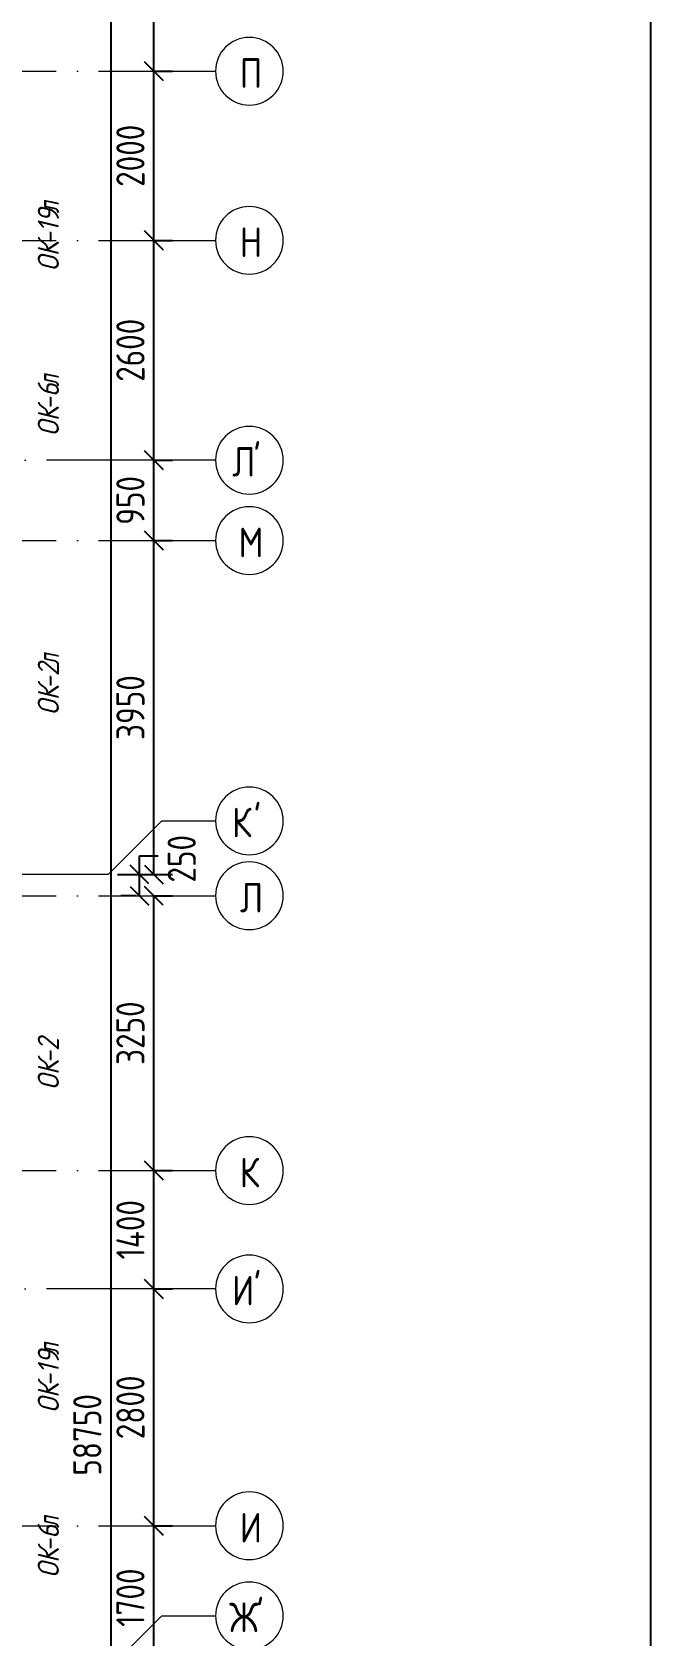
# Model space of a CAD drawing. Header units: millimetres. Extents: x -68946 to 690821, y -552984 to 293768.
# Drawn here: x 166458 to 173774, y 27023 to 45988 of the extents above; entities that cross this region are included whole.
import ezdxf

# ---------------------------------------------------------------- set-up
doc = ezdxf.new("R2010")
doc.units = ezdxf.units.MM
doc.linetypes.add('ADSK_Линия сетки', pattern=[2500, 2000, -250, 0, -250])
doc.layers.get('Defpoints').update_dxf_attribs({"color": 250})
for name, color, linetype, lineweight in [('A-____-____-DIMS', 250, 'Continuous', 9), ('A-GLAZ-____-IDEN', 250, 'Continuous', 9), ('S-GRID-____-IDEN', 250, 'Continuous', 9), ('S-GRID-____-OTLN', 250, 'Continuous', 9)]:
    doc.layers.add(name, color=color, linetype=linetype, lineweight=lineweight)
doc.styles.add('GOST Common', font='', dxfattribs={"width": 0.9, "height": 350})
doc.styles.add('ISOCPEUR_I', font='isocpeui.ttf', dxfattribs={"width": 0.9, "height": 12.5})
doc.styles.get("Standard").update_dxf_attribs({"font": 'ГОСТ тип А.ttf'})
doc.styles.get('GOST Common').set_extended_font_data('GOST Common')
doc.dimstyles.new('А3', dxfattribs={"dimtxt": 333, "dimasz": 222, "dimexe": 222, "dimexo": 111, "dimgap": 111, "dimtad": 1, "dimtoh": 1, "dimdec": 0, "dimrnd": 0.0015, "dimzin": 0, "dimdsep": 46, "dimtxsty": 'Standard', "dimblk": 'OBLIQUE', "dimcen": 0, "dimclrd": 7, "dimclre": 7, "dimclrt": 7, "dimadec": 0, "dimazin": 0, "dimtfac": 1, "dimtdec": 0, "dimtofl": 0, "dimtmove": 0, "dimatfit": 3, "dimfxl": 1, "dimtolj": 1, "dimtzin": 0, "dimarcsym": 0})

# ---------------------------------------------------------------- blocks, each defined once
blk = doc.blocks.new('Ось сетки - Круг_Ø8 мм-39983606-АР1_Маркировочный план 1 этажа С2и3')
at = {"layer": 'S-GRID-____-IDEN'}
for start, end in [(360, 180), (180, 360)]:
    blk.add_arc((0, 0), 4, start, end, dxfattribs=at)
blk = doc.blocks.new('_Oblique')
at = {"color": 0, "linetype": 'ByBlock', "lineweight": -2}
blk.add_line((-0.5, -0.5), (0.5, 0.5), dxfattribs=at)
blk = doc.blocks.new('*D2575')
at = {"layer": 'A-____-____-DIMS', "color": 7, "lineweight": -2, "transparency": 16777216}
for p, q in [((167898, 26625), (167898, 28325)), ((167909, 28325), (168120, 28325)), ((167468, 26625), (168120, 26625))]:
    blk.add_line(p, q, dxfattribs=at)
at = {"layer": 'Defpoints', "color": 0, "lineweight": 30, "transparency": 16777216}
for p in [(167798, 28325), (167898, 28325), (167357, 26625)]:
    blk.add_point(p, dxfattribs=at)
at = {"layer": 'A-____-____-DIMS', "color": 7, "lineweight": -2, "transparency": 16777216, "xscale": 222, "yscale": 222, "zscale": 222}
for p, rotation in [((167898, 28325), 90), ((167898, 26625), 270)]:
    blk.add_blockref('_Oblique', p, dxfattribs=dict(at, rotation=rotation))
at = {"layer": 'A-____-____-DIMS', "color": 7, "transparency": 16777216, "insert": (167621, 27475), "char_height": 333, "width": 2.3, "attachment_point": 5, "rotation": 90}
blk.add_mtext('\\A1;1700', dxfattribs=at)
blk = doc.blocks.new('*D2576')
at = {"layer": 'A-____-____-DIMS', "color": 7, "lineweight": -2, "transparency": 16777216}
for p, q in [((167898, 28325), (167898, 31125)), ((167909, 31125), (168120, 31125)), ((167909, 28325), (168120, 28325))]:
    blk.add_line(p, q, dxfattribs=at)
at = {"layer": 'Defpoints', "color": 0, "lineweight": 30, "transparency": 16777216}
for p in [(167798, 31125), (167898, 31125), (167798, 28325)]:
    blk.add_point(p, dxfattribs=at)
at = {"layer": 'A-____-____-DIMS', "color": 7, "lineweight": -2, "transparency": 16777216, "xscale": 222, "yscale": 222, "zscale": 222}
for p, rotation in [((167898, 31125), 90), ((167898, 28325), 270)]:
    blk.add_blockref('_Oblique', p, dxfattribs=dict(at, rotation=rotation))
at = {"layer": 'A-____-____-DIMS', "color": 7, "transparency": 16777216, "insert": (167621, 29725), "char_height": 333, "width": 2.48, "attachment_point": 5, "rotation": 90}
blk.add_mtext('\\A1;2800', dxfattribs=at)
blk = doc.blocks.new('*D2577')
at = {"layer": 'A-____-____-DIMS', "color": 7, "lineweight": -2, "transparency": 16777216}
for p, q in [((167898, 31125), (167898, 32525)), ((167909, 32525), (168120, 32525)), ((167909, 31125), (168120, 31125))]:
    blk.add_line(p, q, dxfattribs=at)
at = {"layer": 'Defpoints', "color": 0, "lineweight": 30, "transparency": 16777216}
for p in [(167798, 32525), (167898, 32525), (167798, 31125)]:
    blk.add_point(p, dxfattribs=at)
at = {"layer": 'A-____-____-DIMS', "color": 7, "lineweight": -2, "transparency": 16777216, "xscale": 222, "yscale": 222, "zscale": 222}
for p, rotation in [((167898, 32525), 90), ((167898, 31125), 270)]:
    blk.add_blockref('_Oblique', p, dxfattribs=dict(at, rotation=rotation))
at = {"layer": 'A-____-____-DIMS', "color": 7, "transparency": 16777216, "insert": (167621, 31825), "char_height": 333, "width": 2.38, "attachment_point": 5, "rotation": 90}
blk.add_mtext('\\A1;1400', dxfattribs=at)
blk = doc.blocks.new('*D2578')
at = {"layer": 'A-____-____-DIMS', "color": 7, "lineweight": -2, "transparency": 16777216}
for p, q in [((167898, 32525), (167898, 35775)), ((167909, 35775), (168120, 35775)), ((167909, 32525), (168120, 32525))]:
    blk.add_line(p, q, dxfattribs=at)
at = {"layer": 'Defpoints', "color": 0, "lineweight": 30, "transparency": 16777216}
for p in [(167798, 35775), (167898, 35775), (167798, 32525)]:
    blk.add_point(p, dxfattribs=at)
at = {"layer": 'A-____-____-DIMS', "color": 7, "lineweight": -2, "transparency": 16777216, "xscale": 222, "yscale": 222, "zscale": 222}
for p, rotation in [((167898, 35775), 90), ((167898, 32525), 270)]:
    blk.add_blockref('_Oblique', p, dxfattribs=dict(at, rotation=rotation))
at = {"layer": 'A-____-____-DIMS', "color": 7, "transparency": 16777216, "insert": (167621, 34150), "char_height": 333, "width": 2.48, "attachment_point": 5, "rotation": 90}
blk.add_mtext('\\A1;3250', dxfattribs=at)
blk = doc.blocks.new('*D2579')
at = {"layer": 'A-____-____-DIMS', "color": 7, "lineweight": -2, "transparency": 16777216}
for p, q in [((167728, 36025), (167728, 36247)), ((167728, 36247), (167950, 36247)), ((167468, 36025), (167950, 36025)), ((167728, 35775), (167728, 36025)), ((167687, 35775), (167506, 35775))]:
    blk.add_line(p, q, dxfattribs=at)
at = {"layer": 'Defpoints', "color": 0, "lineweight": 30, "transparency": 16777216}
for p in [(167357, 36025), (167728, 36025), (167798, 35775)]:
    blk.add_point(p, dxfattribs=at)
at = {"layer": 'A-____-____-DIMS', "color": 7, "lineweight": -2, "transparency": 16777216, "xscale": 222, "yscale": 222, "zscale": 222}
for p, rotation in [((167728, 36025), 90), ((167728, 35775), 270)]:
    blk.add_blockref('_Oblique', p, dxfattribs=dict(at, rotation=rotation))
at = {"layer": 'A-____-____-DIMS', "color": 7, "transparency": 16777216, "insert": (168061, 35931), "char_height": 333, "width": 1.86, "attachment_point": 1, "rotation": 90, "line_spacing_factor": 1.022761}
blk.add_mtext('\\A1;250', dxfattribs=at)
blk = doc.blocks.new('*D2580')
at = {"layer": 'A-____-____-DIMS', "color": 7, "lineweight": -2, "transparency": 16777216}
for p, q in [((167898, 36025), (167898, 39975)), ((167909, 39975), (168120, 39975)), ((167468, 36025), (168120, 36025))]:
    blk.add_line(p, q, dxfattribs=at)
at = {"layer": 'Defpoints', "color": 0, "lineweight": 30, "transparency": 16777216}
for p in [(167798, 39975), (167898, 39975), (167357, 36025)]:
    blk.add_point(p, dxfattribs=at)
at = {"layer": 'A-____-____-DIMS', "color": 7, "lineweight": -2, "transparency": 16777216, "xscale": 222, "yscale": 222, "zscale": 222}
for p, rotation in [((167898, 39975), 90), ((167898, 36025), 270)]:
    blk.add_blockref('_Oblique', p, dxfattribs=dict(at, rotation=rotation))
at = {"layer": 'A-____-____-DIMS', "color": 7, "transparency": 16777216, "insert": (167621, 38000), "char_height": 333, "width": 2.48, "attachment_point": 5, "rotation": 90}
blk.add_mtext('\\A1;3950', dxfattribs=at)
blk = doc.blocks.new('*D2581')
at = {"layer": 'A-____-____-DIMS', "color": 7, "lineweight": -2, "transparency": 16777216}
for p, q in [((167898, 39975), (167898, 40925)), ((167909, 40925), (168120, 40925)), ((167909, 39975), (168120, 39975))]:
    blk.add_line(p, q, dxfattribs=at)
at = {"layer": 'Defpoints', "color": 0, "lineweight": 30, "transparency": 16777216}
for p in [(167798, 40925), (167898, 40925), (167798, 39975)]:
    blk.add_point(p, dxfattribs=at)
at = {"layer": 'A-____-____-DIMS', "color": 7, "lineweight": -2, "transparency": 16777216, "xscale": 222, "yscale": 222, "zscale": 222}
for p, rotation in [((167898, 40925), 90), ((167898, 39975), 270)]:
    blk.add_blockref('_Oblique', p, dxfattribs=dict(at, rotation=rotation))
at = {"layer": 'A-____-____-DIMS', "color": 7, "transparency": 16777216, "insert": (167621, 40450), "char_height": 333, "width": 1.86, "attachment_point": 5, "rotation": 90}
blk.add_mtext('\\A1;950', dxfattribs=at)
blk = doc.blocks.new('*D2582')
at = {"layer": 'A-____-____-DIMS', "color": 7, "lineweight": -2, "transparency": 16777216}
for p, q in [((167898, 40925), (167898, 43525)), ((167909, 43525), (168120, 43525)), ((167909, 40925), (168120, 40925))]:
    blk.add_line(p, q, dxfattribs=at)
at = {"layer": 'Defpoints', "color": 0, "lineweight": 30, "transparency": 16777216}
for p in [(167798, 43525), (167898, 43525), (167798, 40925)]:
    blk.add_point(p, dxfattribs=at)
at = {"layer": 'A-____-____-DIMS', "color": 7, "lineweight": -2, "transparency": 16777216, "xscale": 222, "yscale": 222, "zscale": 222}
for p, rotation in [((167898, 43525), 90), ((167898, 40925), 270)]:
    blk.add_blockref('_Oblique', p, dxfattribs=dict(at, rotation=rotation))
at = {"layer": 'A-____-____-DIMS', "color": 7, "transparency": 16777216, "insert": (167621, 42225), "char_height": 333, "width": 2.48, "attachment_point": 5, "rotation": 90}
blk.add_mtext('\\A1;2600', dxfattribs=at)
blk = doc.blocks.new('*D2583')
at = {"layer": 'A-____-____-DIMS', "color": 7, "lineweight": -2, "transparency": 16777216}
for p, q in [((167898, 43525), (167898, 45525)), ((167909, 45525), (168120, 45525)), ((167909, 43525), (168120, 43525))]:
    blk.add_line(p, q, dxfattribs=at)
at = {"layer": 'Defpoints', "color": 0, "lineweight": 30, "transparency": 16777216}
for p in [(167798, 45525), (167898, 45525), (167798, 43525)]:
    blk.add_point(p, dxfattribs=at)
at = {"layer": 'A-____-____-DIMS', "color": 7, "lineweight": -2, "transparency": 16777216, "xscale": 222, "yscale": 222, "zscale": 222}
for p, rotation in [((167898, 45525), 90), ((167898, 43525), 270)]:
    blk.add_blockref('_Oblique', p, dxfattribs=dict(at, rotation=rotation))
at = {"layer": 'A-____-____-DIMS', "color": 7, "transparency": 16777216, "insert": (167621, 44525), "char_height": 333, "width": 2.48, "attachment_point": 5, "rotation": 90}
blk.add_mtext('\\A1;2000', dxfattribs=at)
blk = doc.blocks.new('*D2584')
at = {"layer": 'A-____-____-DIMS', "color": 7, "lineweight": -2, "transparency": 16777216}
for p, q in [((167898, 45525), (167898, 47525)), ((167909, 47525), (168120, 47525)), ((167909, 45525), (168120, 45525))]:
    blk.add_line(p, q, dxfattribs=at)
at = {"layer": 'Defpoints', "color": 0, "lineweight": 30, "transparency": 16777216}
for p in [(167798, 47525), (167898, 47525), (167798, 45525)]:
    blk.add_point(p, dxfattribs=at)
at = {"layer": 'A-____-____-DIMS', "color": 7, "lineweight": -2, "transparency": 16777216, "xscale": 222, "yscale": 222, "zscale": 222}
for p, rotation in [((167898, 47525), 90), ((167898, 45525), 270)]:
    blk.add_blockref('_Oblique', p, dxfattribs=dict(at, rotation=rotation))
at = {"layer": 'A-____-____-DIMS', "color": 7, "transparency": 16777216, "insert": (167621, 46525), "char_height": 333, "width": 2.48, "attachment_point": 5, "rotation": 90}
blk.add_mtext('\\A1;2000', dxfattribs=at)
blk = doc.blocks.new('*D2591')
at = {"layer": 'A-____-____-DIMS', "color": 7, "lineweight": -2, "transparency": 16777216}
for p, q in [((167388, 58775), (167388, 25)), ((167468, 58775), (167610, 58775)), ((167377, 25), (167166, 25))]:
    blk.add_line(p, q, dxfattribs=at)
at = {"layer": 'Defpoints', "color": 0, "lineweight": 30, "transparency": 16777216}
for p in [(167357, 58775), (167388, 25), (167488, 25)]:
    blk.add_point(p, dxfattribs=at)
at = {"layer": 'A-____-____-DIMS', "color": 7, "lineweight": -2, "transparency": 16777216, "xscale": 222, "yscale": 222, "zscale": 222}
for p, rotation in [((167388, 58775), 90), ((167388, 25), 270)]:
    blk.add_blockref('_Oblique', p, dxfattribs=dict(at, rotation=rotation))
at = {"layer": 'A-____-____-DIMS', "color": 7, "transparency": 16777216, "insert": (167111, 29400), "char_height": 333, "width": 3.1, "attachment_point": 5, "rotation": 90}
blk.add_mtext('\\A1;58750', dxfattribs=at)

msp = doc.modelspace()

# ---------------------------------------------------------------- linework, layer by layer
at = {"color": 1}
msp.add_lwpolyline([(173774.1788, 68376.857), (126127.8919, 68376.857), (126127.8919, -4557.0324), (173774.1788, -4557.0324)], close=True, dxfattribs=at)
at = {"layer": 'S-GRID-____-OTLN', "color": 18, "linetype": 'ADSK_Линия сетки', "true_color": 0x000000}
for p, q in [((77240.3519, 45525), (168626.8279, 45525)), ((77240.3519, 43525), (168626.8279, 43525)), ((168626.8279, 40925), (111607.9138, 40925)), ((77240.3519, 39975), (168626.8279, 39975)), ((167356.8279, 36025), (111607.9138, 36025)), ((77240.3519, 35775), (168626.8279, 35775)), ((77240.3519, 32525), (168626.8279, 32525)), ((168626.8279, 31125), (111607.9138, 31125)), ((77240.3519, 28325), (168626.8279, 28325))]:
    msp.add_line(p, q, dxfattribs=at)
at = {"layer": 'S-GRID-____-OTLN', "color": 18, "true_color": 0x000000}
for p, q in [((167356.8279, 36025), (167991.8279, 36660)), ((167991.8279, 36660), (168626.8279, 36660)), ((167356.8279, 26625), (167991.8279, 27260)), ((167991.8279, 27260), (168626.8279, 27260))]:
    msp.add_line(p, q, dxfattribs=at)

# ---------------------------------------------------------------- block references
at = {"layer": 'S-GRID-____-IDEN', "color": 18, "true_color": 0x000000, "xscale": 99.99999999999993, "yscale": 99.99999999999993, "zscale": 99.99999999999993}
for p, rotation in [((169026.8279, 45525), 269.9999999999994), ((169026.8279, 43525), 269.9999999999994), ((169026.8279, 40925), 89.99999999999982), ((169026.8279, 39975), 269.9999999999994), ((169026.8279, 36660), 89.99999999999982), ((169026.8279, 35775), 269.9999999999994), ((169026.8279, 32525), 269.9999999999994), ((169026.8279, 31125), 89.99999999999982), ((169026.8279, 28325), 269.9999999999994), ((169026.8279, 27260), 89.99999999999982)]:
    msp.add_blockref('Ось сетки - Круг_Ø8 мм-39983606-АР1_Маркировочный план 1 этажа С2и3', p, dxfattribs=dict(at, rotation=rotation))

# ---------------------------------------------------------------- texts
at = {"layer": 'A-GLAZ-____-IDEN', "color": 18, "lineweight": 15, "true_color": 0x000000, "char_height": 250, "attachment_point": 1, "rotation": 90, "style": 'ISOCPEUR_I'}
for s, insert, width in [('\\fISOCPEUR|b0|i1|c204|p34|;\\W.75;л', (166525.4737, 43844.777), 168.354375), ('-19', (166525.4737, 43467.7457), 456.961875), ('ОК', (166525.4737, 43160.1676), 372.784687), ('\\fISOCPEUR|b0|i1|c204|p34|;\\W.75;л', (166525.4737, 41795.4332), 168.354375), ('-6', (166525.4737, 41517.6207), 336.70875), ('ОК', (166525.4737, 41210.0426), 372.784687), ('-2', (166525.4737, 38217.6201), 336.70875), ('\\fISOCPEUR|b0|i1|c204|p34|;\\W.75;л', (166525.4737, 38495.4326), 168.354375), ('ОК', (166525.4737, 37910.042), 372.784687), ('-2', (166525.4737, 33786.9951), 336.70875), ('ОК', (166525.4737, 33479.417), 372.784687), ('-19', (166525.4737, 29967.7451), 456.961875), ('\\fISOCPEUR|b0|i1|c204|p34|;\\W.75;л', (166525.4737, 30344.7764), 168.354375), ('ОК', (166525.4737, 29660.167), 372.784687), ('\\fISOCPEUR|b0|i1|c204|p34|;\\W.75;л', (166525.4737, 28295.4326), 168.354375), ('-6', (166525.4737, 28017.6201), 336.70875), ('ОК', (166525.4737, 27710.042), 372.784687)]:
    msp.add_mtext(s, dxfattribs=dict(at, insert=insert, width=width))
at = {"layer": 'S-GRID-____-IDEN', "color": 18, "true_color": 0x000000, "char_height": 350, "attachment_point": 1, "style": 'GOST Common'}
for s, insert, width in [('\\fGOST Common|b0|i0|c204|p34|;\\W.9;П', (168913.505, 45677.5869), 310.253062), ('\\fGOST Common|b0|i0|c204|p34|;\\W.9;Н', (168913.505, 43677.5869), 310.253062), ('\\fGOST Common|b0|i0|c204|p34|;\\W.9;Л', (168824.7008, 41082.2256), 303.037875), ("\\fGOST Common|b0|i0|c204|p34|;\\W.9;'", (169074.732, 41082.2256), 137.088562), ('\\fGOST Common|b0|i0|c204|p34|;\\W.9;М', (168898.655, 40127.5869), 346.329), ('\\fGOST Common|b0|i0|c204|p34|;\\W.9;К', (168821.5508, 36817.2256), 310.253062), ("\\fGOST Common|b0|i0|c204|p34|;\\W.9;'", (169077.5351, 36817.2256), 137.088562), ('\\fGOST Common|b0|i0|c204|p34|;\\W.9;Л', (168916.205, 35927.5869), 303.037875), ('\\fGOST Common|b0|i0|c204|p34|;\\W.9;К', (168913.505, 32677.5869), 310.253062), ("\\fGOST Common|b0|i0|c204|p34|;\\W.9;'", (169077.5351, 31282.2256), 137.088562), ('\\fGOST Common|b0|i0|c204|p34|;\\W.9;И', (168821.5508, 31282.2256), 310.253062), ('\\fGOST Common|b0|i0|c204|p34|;\\W.9;И', (168913.505, 28477.5869), 310.253062), ('\\fGOST Common|b0|i0|c204|p34|;\\W.9;Ж', (168788.7008, 27417.2256), 389.620125), ("\\fGOST Common|b0|i0|c204|p34|;\\W.9;'", (169110.1695, 27417.2256), 137.088562)]:
    msp.add_mtext(s, dxfattribs=dict(at, insert=insert, width=width))

# ---------------------------------------------------------------- dimensions: what is measured, and where the dimension line sits
at = {"layer": 'A-____-____-DIMS', "color": 18, "true_color": 0x000000}
for base, p1, p2, picture, middle in [((167388.4134, 25), (167356.8279, 58775), (167488.3983, 25), '*D2591', (167110.9134, 29400)), ((167898.3443, 47525), (167798.3594, 45525), (167798.3594, 47525), '*D2584', (167620.8443, 46525)), ((167898.3443, 45525), (167798.3594, 43525), (167798.3594, 45525), '*D2583', (167620.8443, 44525)), ((167898.3443, 43525), (167798.3594, 40925), (167798.3594, 43525), '*D2582', (167620.8443, 42225)), ((167898.3443, 40925), (167798.3594, 39975), (167798.3594, 40925), '*D2581', (167620.8443, 40450)), ((167898.3443, 39975), (167356.8279, 36025), (167798.3594, 39975), '*D2580', (167620.8443, 38000)), ((167898.3443, 35775), (167798.3594, 32525), (167798.3594, 35775), '*D2578', (167620.8443, 34150)), ((167898.3443, 32525), (167798.3594, 31125), (167798.3594, 32525), '*D2577', (167620.8443, 31825)), ((167898.3443, 31125), (167798.3594, 28325), (167798.3594, 31125), '*D2576', (167620.8443, 29725)), ((167898.3443, 28325), (167356.8279, 26625), (167798.3594, 28325), '*D2575', (167620.8443, 27475))]:
    dim = msp.add_linear_dim(base=base, p1=p1, p2=p2, angle=90, dimstyle='А3', dxfattribs=at)
    dim.commit()
    dim.dimension.update_dxf_attribs({"geometry": picture, "text_midpoint": middle})
dim = msp.add_linear_dim(base=(167728.0532, 36025), p1=(167798.3594, 35775), p2=(167356.8279, 36025), angle=90, dimstyle='А3', dxfattribs=at)
dim.commit()
dim.dimension.update_dxf_attribs({"geometry": '*D2579', "text_midpoint": (168283.0532, 36247), "dimtype": 160, "text_rotation": 90})

doc.saveas('drawing.dxf')
